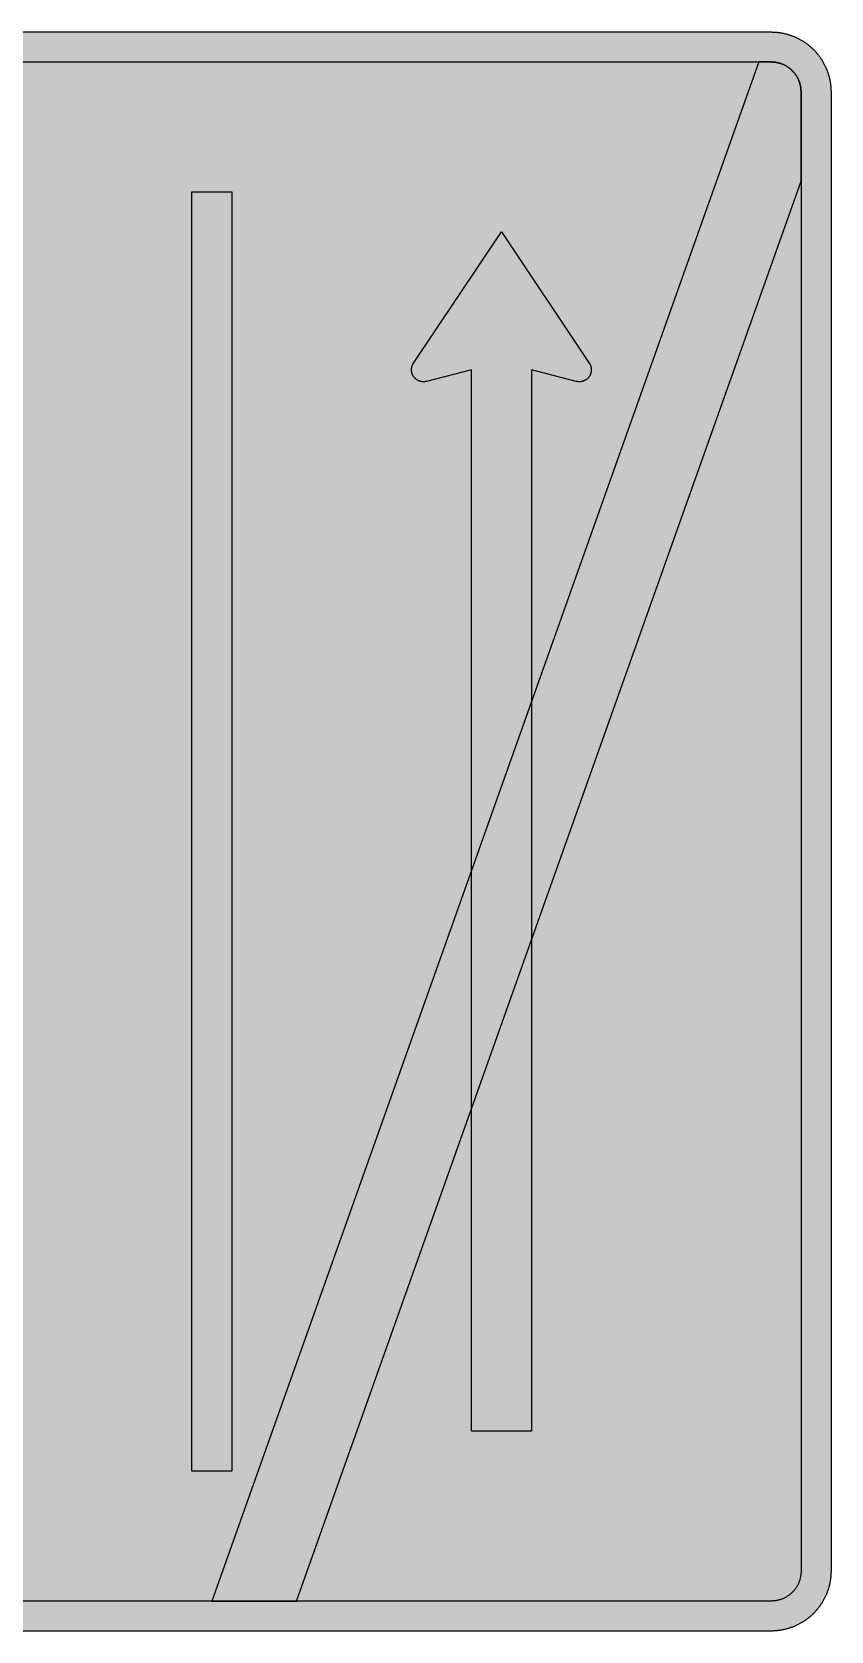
# Model space of a CAD drawing. Header units: millimetres. Extents: x 0 to 564, y 0 to 564.
# Drawn here: x 282 to 564, y 0 to 564 of the extents above; entities that cross this region are included whole.
import ezdxf

# ---------------------------------------------------------------- set-up
doc = ezdxf.new("R2010")
doc.units = ezdxf.units.MM

msp = doc.modelspace()

# ---------------------------------------------------------------- hatches: boundary and pattern name
for color, points in [(254, [(21.2189, 0.0537), (20.955, 0.0533), (20.6934, 0.0584), (20.4292, 0.066), (20.1676, 0.0787), (19.906, 0.094), (19.6469, 0.1118), (19.3853, 0.1321), (19.1262, 0.1549), (18.8671, 0.1829), (18.608, 0.2134), (18.349, 0.2464), (18.0924, 0.2845), (17.8359, 0.3251), (17.5793, 0.3683), (17.3253, 0.414), (17.0688, 0.4623), (16.8148, 0.5156), (16.5633, 0.5715), (16.3093, 0.6299), (16.0579, 0.6909), (15.809, 0.7544), (15.56, 0.823), (15.3111, 0.8941), (15.0622, 0.9677), (14.8158, 1.0439), (14.5694, 1.1227), (14.3256, 1.2065), (14.0818, 1.2903), (13.8379, 1.3792), (13.5966, 1.4707), (13.3579, 1.5672), (13.1191, 1.6637), (12.8803, 1.7628), (12.6441, 1.8669), (12.4079, 1.9736), (12.1742, 2.0803), (11.9405, 2.192), (11.7094, 2.3089), (11.4808, 2.4257), (11.2522, 2.5451), (11.0236, 2.6695), (10.7975, 2.794), (10.574, 2.9235), (10.3505, 3.0556), (10.1295, 3.1877), (9.9111, 3.3249), (9.6926, 3.4646), (9.4742, 3.6068), (9.2608, 3.7541), (9.0475, 3.9014), (8.8341, 4.0513), (8.6258, 4.2037), (8.4176, 4.3612), (8.2118, 4.5187), (8.0061, 4.6812), (7.8029, 4.8438), (7.6022, 5.0114), (7.4041, 5.1816), (7.206, 5.3518), (7.0129, 5.527), (6.8174, 5.7048), (6.6269, 5.8826), (6.4389, 6.0655), (6.2509, 6.2509), (6.0655, 6.4389), (5.8852, 6.6269), (5.7048, 6.8174), (5.527, 7.0104), (5.3518, 7.206), (5.1816, 7.4041), (5.0114, 7.6022), (4.8463, 7.8029), (4.6812, 8.0061), (4.5187, 8.2118), (4.3612, 8.4176), (4.2062, 8.6258), (4.0513, 8.8341), (3.9014, 9.0475), (3.7541, 9.2608), (3.6068, 9.4742), (3.4646, 9.6926), (3.3249, 9.9085), (3.1877, 10.1295), (3.0556, 10.3505), (2.9235, 10.574), (2.794, 10.7975), (2.6695, 11.0236), (2.5451, 11.2522), (2.4257, 11.4808), (2.3063, 11.7094), (2.192, 11.9405), (2.0803, 12.1742), (1.971, 12.4079), (1.8669, 12.6441), (1.7628, 12.8803), (1.6637, 13.1191), (1.5646, 13.3579), (1.4707, 13.5966), (1.3792, 13.8379), (1.2903, 14.0818), (1.2065, 14.3256), (1.1227, 14.5694), (1.0439, 14.8158), (0.9652, 15.0622), (0.8915, 15.3111), (0.823, 15.56), (0.7544, 15.809), (0.6883, 16.0604), (0.6274, 16.3119), (0.569, 16.5633), (0.5131, 16.8148), (0.4623, 17.0688), (0.4115, 17.3253), (0.3658, 17.5793), (0.3226, 17.8359), (0.2819, 18.0924), (0.2464, 18.3515), (0.2134, 18.608), (0.1829, 18.8671), (0.1549, 19.1262), (0.1295, 19.3878), (0.1092, 19.6469), (0.0914, 19.9085), (0.0762, 20.1701), (0.066, 20.4318), (0.0584, 20.6934), (0.0533, 20.955), (0.0508, 21.2192), (0.0522, 543.3314), (0.0533, 543.593), (0.0584, 543.8546), (0.066, 544.1188), (0.0762, 544.3804), (0.0914, 544.642), (0.1092, 544.9011), (0.1295, 545.1627), (0.1549, 545.4218), (0.1829, 545.6809), (0.2134, 545.94), (0.2464, 546.1991), (0.2819, 546.4556), (0.3226, 546.7121), (0.3658, 546.9687), (0.4115, 547.2227), (0.4623, 547.4792), (0.5131, 547.7332), (0.569, 547.9847), (0.6274, 548.2387), (0.6883, 548.4876), (0.7544, 548.7391), (0.823, 548.988), (0.8915, 549.2369), (0.9652, 549.4858), (1.0439, 549.7322), (1.1227, 549.9786), (1.2065, 550.2224), (1.2903, 550.4663), (1.3792, 550.7076), (1.4707, 550.9489), (1.5646, 551.1902), (1.6637, 551.4289), (1.7628, 551.6677), (1.8669, 551.9039), (1.971, 552.1401), (2.0803, 552.3738), (2.192, 552.6049), (2.3063, 552.8386), (2.4257, 553.0672), (2.5451, 553.2958), (2.6695, 553.5244), (2.794, 553.7505), (2.9235, 553.974), (3.0556, 554.1975), (3.1877, 554.4185), (3.3249, 554.6369), (3.4646, 554.8554), (3.6068, 555.0738), (3.7541, 555.2872), (3.9014, 555.5005), (4.0513, 555.7114), (4.2062, 555.9222), (4.3612, 556.1305), (4.5187, 556.3362), (4.6812, 556.5419), (4.8463, 556.7451), (5.0114, 556.9458), (5.1816, 557.1439), (5.3518, 557.342), (5.527, 557.5351), (5.7048, 557.7281), (5.8852, 557.9212), (6.0655, 558.1091), (6.2509, 558.2971), (6.4389, 558.4825), (6.6269, 558.6628), (6.8174, 558.8432), (7.0129, 559.021), (7.206, 559.1937), (7.4041, 559.3664), (7.6022, 559.5366), (7.8029, 559.7017), (8.0061, 559.8668), (8.2118, 560.0268), (8.4176, 560.1868), (8.6258, 560.3418), (8.8341, 560.4967), (9.0475, 560.6466), (9.2608, 560.7939), (9.4742, 560.9387), (9.6926, 561.0835), (9.9111, 561.2232), (10.1295, 561.3603), (10.3505, 561.4924), (10.574, 561.6245), (10.7975, 561.754), (11.0236, 561.8785), (11.2522, 562.0029), (11.4808, 562.1223), (11.7094, 562.2392), (11.9405, 562.356), (12.1742, 562.4678), (12.4079, 562.5744), (12.6441, 562.6811), (12.8803, 562.7853), (13.1191, 562.8843), (13.3579, 562.9834), (13.5966, 563.0774), (13.8379, 563.1688), (14.0818, 563.2577), (14.3256, 563.3415), (14.5694, 563.4253), (14.8158, 563.5041), (15.0622, 563.5803), (15.3111, 563.6539), (15.56, 563.7251), (15.809, 563.7936), (16.0579, 563.8571), (16.3093, 563.9206), (16.5633, 563.9791), (16.8148, 564.0349), (17.0688, 564.0857), (17.3253, 564.1365), (17.5793, 564.1823), (17.8359, 564.2254), (18.0924, 564.2635), (18.349, 564.3016), (18.608, 564.3347), (18.8671, 564.3651), (19.1262, 564.3931), (19.3853, 564.4185), (19.6469, 564.4388), (19.906, 564.4566), (20.1676, 564.4718), (20.4292, 564.482), (20.6934, 564.4896), (20.955, 564.4947), (21.2166, 564.4972), (543.33, 564.4981), (543.5905, 564.4947), (543.8546, 564.4896), (544.1163, 564.482), (544.3779, 564.4718), (544.6395, 564.4566), (544.9011, 564.4388), (545.1602, 564.4185), (545.4218, 564.3931), (545.6809, 564.3651), (545.94, 564.3347), (546.1965, 564.3016), (546.4556, 564.2635), (546.7121, 564.2254), (546.9687, 564.1823), (547.2227, 564.1365), (547.4767, 564.0857), (547.7307, 564.0349), (547.9847, 563.9791), (548.2361, 563.9206), (548.4876, 563.8571), (548.7391, 563.7936), (548.988, 563.7251), (549.2369, 563.6539), (549.4858, 563.5803), (549.7322, 563.5041), (549.9786, 563.4253), (550.2224, 563.3415), (550.4663, 563.2577), (550.7076, 563.1688), (550.9489, 563.0774), (551.1902, 562.9834), (551.4289, 562.8843), (551.6677, 562.7853), (551.9039, 562.6811), (552.1401, 562.5744), (552.3738, 562.4678), (552.6075, 562.356), (552.8386, 562.2392), (553.0672, 562.1223), (553.2958, 562.0029), (553.5244, 561.8785), (553.7505, 561.754), (553.974, 561.6245), (554.1975, 561.4924), (554.4185, 561.3603), (554.6369, 561.2232), (554.8554, 561.0835), (555.0738, 560.9387), (555.2872, 560.7939), (555.5005, 560.6466), (555.7139, 560.4967), (555.9222, 560.3418), (556.1305, 560.1868), (556.3362, 560.0268), (556.5419, 559.8668), (556.7451, 559.7017), (556.9458, 559.5366), (557.1439, 559.3664), (557.342, 559.1937), (557.5376, 559.021), (557.7307, 558.8432), (557.9212, 558.6628), (558.1091, 558.4825), (558.2971, 558.2971), (558.4825, 558.1091), (558.6628, 557.9212), (558.8432, 557.7281), (559.021, 557.5351), (559.1962, 557.342), (559.3664, 557.1439), (559.5366, 556.9458), (559.7017, 556.7451), (559.8668, 556.5419), (560.0294, 556.3362), (560.1868, 556.1305), (560.3418, 555.9222), (560.4967, 555.7114), (560.6466, 555.5005), (560.7939, 555.2872), (560.9387, 555.0738), (561.0835, 554.8554), (561.2232, 554.6369), (561.3603, 554.4185), (561.4924, 554.1975), (561.6245, 553.974), (561.754, 553.7505), (561.8785, 553.5244), (562.0029, 553.2958), (562.1223, 553.0672), (562.2392, 552.8386), (562.3535, 552.6049), (562.4652, 552.3738), (562.5744, 552.1401), (562.6811, 551.9039), (562.7853, 551.6677), (562.8843, 551.4289), (562.9808, 551.1902), (563.0774, 550.9489), (563.1688, 550.7076), (563.2552, 550.4663), (563.3415, 550.2224), (563.4253, 549.9786), (563.5041, 549.7322), (563.5803, 549.4858), (563.6539, 549.2369), (563.7251, 548.988), (563.7936, 548.7391), (563.8571, 548.4876), (563.9181, 548.2387), (563.9765, 547.9847), (564.0324, 547.7332), (564.0857, 547.4792), (564.134, 547.2227), (564.1797, 546.9687), (564.2229, 546.7121), (564.2635, 546.4556), (564.2991, 546.1991), (564.3347, 545.94), (564.3651, 545.6809), (564.3931, 545.4218), (564.4159, 545.1627), (564.4363, 544.9011), (564.454, 544.642), (564.4693, 544.3804), (564.482, 544.1188), (564.4896, 543.8546), (564.4947, 543.593), (564.4947, 543.3314), (564.4966, 21.2203), (564.4947, 20.955), (564.4896, 20.6934), (564.482, 20.4318), (564.4693, 20.1701), (564.454, 19.9085), (564.4363, 19.6469), (564.4159, 19.3878), (564.3931, 19.1262), (564.3651, 18.8671), (564.3347, 18.608), (564.2991, 18.3515), (564.2635, 18.0924), (564.2229, 17.8359), (564.1797, 17.5793), (564.134, 17.3253), (564.0857, 17.0688), (564.0324, 16.8148), (563.9765, 16.5633), (563.9181, 16.3119), (563.8571, 16.0604), (563.7936, 15.809), (563.7251, 15.56), (563.6539, 15.3111), (563.5803, 15.0622), (563.5041, 14.8158), (563.4253, 14.5694), (563.3415, 14.3256), (563.2552, 14.0818), (563.1688, 13.8379), (563.0774, 13.5966), (562.9808, 13.3579), (562.8843, 13.1191), (562.7853, 12.8803), (562.6811, 12.6441), (562.5744, 12.4079), (562.4652, 12.1742), (562.3535, 11.9405), (562.2392, 11.7094), (562.1223, 11.4808), (562.0029, 11.2522), (561.8785, 11.0236), (561.754, 10.7975), (561.6245, 10.574), (561.4924, 10.3505), (561.3603, 10.1295), (561.2232, 9.9085), (561.0835, 9.6926), (560.9387, 9.4742), (560.7939, 9.2608), (560.6466, 9.0475), (560.4967, 8.8341), (560.3418, 8.6258), (560.1868, 8.4176), (560.0294, 8.2118), (559.8668, 8.0061), (559.7017, 7.8029), (559.5366, 7.6022), (559.3664, 7.4041), (559.1962, 7.206), (559.021, 7.0104), (558.8432, 6.8174), (558.6628, 6.6269), (558.4825, 6.4389), (558.2971, 6.2509), (558.1091, 6.0655), (557.9212, 5.8826), (557.7307, 5.7048), (557.5376, 5.527), (557.342, 5.3518), (557.1439, 5.1816), (556.9458, 5.0114), (556.7451, 4.8438), (556.5419, 4.6812), (556.3362, 4.5187), (556.1305, 4.3612), (555.9222, 4.2037), (555.7139, 4.0513), (555.5005, 3.9014), (555.2872, 3.7541), (555.0738, 3.6068), (554.8554, 3.4646), (554.6369, 3.3249), (554.4185, 3.1877), (554.1975, 3.0556), (553.974, 2.9235), (553.7505, 2.794), (553.5244, 2.6695), (553.2958, 2.5451), (553.0672, 2.4257), (552.8386, 2.3089), (552.6075, 2.192), (552.3738, 2.0803), (552.1401, 1.9736), (551.9039, 1.8669), (551.6677, 1.7628), (551.4289, 1.6637), (551.1902, 1.5672), (550.9489, 1.4707), (550.7076, 1.3792), (550.4663, 1.2903), (550.2224, 1.2065), (549.9786, 1.1227), (549.7322, 1.0439), (549.4858, 0.9677), (549.2369, 0.8941), (548.988, 0.823), (548.7391, 0.7544), (548.4876, 0.6909), (548.2361, 0.6299), (547.9847, 0.5715), (547.7307, 0.5156), (547.4767, 0.4623), (547.2227, 0.414), (546.9687, 0.3683), (546.7121, 0.3251), (546.4556, 0.2845), (546.1965, 0.2464), (545.94, 0.2134), (545.6809, 0.1829), (545.4218, 0.1549), (545.1602, 0.1321), (544.9011, 0.1118), (544.6395, 0.094), (544.3779, 0.0787), (544.1163, 0.066), (543.8546, 0.0584), (543.5905, 0.0533), (543.3289, 0.0533)]), (144, [(21.2189, 10.637), (20.9448, 10.6401), (20.6731, 10.6502), (20.4038, 10.6655), (20.1346, 10.6909), (19.8704, 10.7213), (19.6063, 10.7569), (19.3446, 10.8001), (19.0856, 10.8509), (18.829, 10.9068), (18.5725, 10.9677), (18.321, 11.0363), (18.0696, 11.1125), (17.8232, 11.1912), (17.5793, 11.2776), (17.338, 11.369), (17.0993, 11.4681), (16.8631, 11.5697), (16.6294, 11.6789), (16.4008, 11.7932), (16.1722, 11.9126), (15.9512, 12.0371), (15.7302, 12.1666), (15.5143, 12.3038), (15.301, 12.4435), (15.0927, 12.5882), (14.8869, 12.7381), (14.6837, 12.893), (14.4856, 13.0531), (14.2926, 13.2156), (14.1021, 13.3858), (13.9167, 13.5585), (13.7338, 13.7363), (13.556, 13.9167), (13.3833, 14.1021), (13.2156, 14.2926), (13.0505, 14.4856), (12.893, 14.6837), (12.7381, 14.8869), (12.5882, 15.0927), (12.4409, 15.301), (12.3012, 15.5143), (12.1666, 15.7302), (12.0371, 15.9512), (11.9126, 16.1747), (11.7932, 16.4008), (11.6789, 16.6294), (11.5697, 16.8631), (11.4656, 17.0993), (11.369, 17.338), (11.2776, 17.5793), (11.1912, 17.8232), (11.11, 18.0721), (11.0363, 18.321), (10.9677, 18.575), (10.9042, 18.829), (10.8483, 19.0856), (10.8001, 19.3446), (10.7569, 19.6063), (10.7188, 19.8704), (10.6883, 20.1371), (10.6655, 20.4038), (10.6477, 20.6756), (10.6375, 20.9448), (10.635, 21.2192), (10.6355, 543.3314), (10.6375, 543.6032), (10.6477, 543.875), (10.6655, 544.1442), (10.6883, 544.4109), (10.7188, 544.6776), (10.7569, 544.9418), (10.8001, 545.2034), (10.8483, 545.4625), (10.9042, 545.719), (10.9677, 545.9755), (11.0363, 546.227), (11.11, 546.4759), (11.1912, 546.7248), (11.2776, 546.9687), (11.369, 547.21), (11.4656, 547.4487), (11.5697, 547.685), (11.6789, 547.9186), (11.7932, 548.1472), (11.9126, 548.3733), (12.0371, 548.5968), (12.1666, 548.8178), (12.3012, 549.0337), (12.4409, 549.2471), (12.5882, 549.4553), (12.7381, 549.6611), (12.893, 549.8643), (13.0505, 550.0624), (13.2156, 550.2554), (13.3833, 550.4459), (13.556, 550.6314), (13.7338, 550.8142), (13.9167, 550.9895), (14.1021, 551.1648), (14.2926, 551.3324), (14.4856, 551.4975), (14.6837, 551.655), (14.8869, 551.8099), (15.0927, 551.9598), (15.301, 552.1046), (15.5143, 552.2468), (15.7302, 552.3814), (15.9512, 552.511), (16.1722, 552.6354), (16.4008, 552.7548), (16.6294, 552.8691), (16.8631, 552.9783), (17.0993, 553.0825), (17.338, 553.179), (17.5793, 553.2704), (17.8232, 553.3568), (18.0696, 553.4381), (18.321, 553.5117), (18.5725, 553.5803), (18.829, 553.6413), (19.0856, 553.6997), (19.3446, 553.7479), (19.6063, 553.7911), (19.8704, 553.8292), (20.1346, 553.8597), (20.4038, 553.8826), (20.6731, 553.9003), (20.9448, 553.9105), (21.2166, 553.913), (543.33, 553.9148), (543.6006, 553.9105), (543.8724, 553.9003), (544.1442, 553.8826), (544.4109, 553.8597), (544.6776, 553.8292), (544.9418, 553.7911), (545.2034, 553.7479), (545.4625, 553.6997), (545.719, 553.6413), (545.973, 553.5803), (546.227, 553.5117), (546.4759, 553.4381), (546.7223, 553.3568), (546.9687, 553.2704), (547.21, 553.179), (547.4487, 553.0825), (547.685, 552.9783), (547.9186, 552.8691), (548.1472, 552.7548), (548.3733, 552.6354), (548.5968, 552.511), (548.8178, 552.3814), (549.0337, 552.2468), (549.2471, 552.1046), (549.4553, 551.9598), (549.6611, 551.8099), (549.8643, 551.655), (550.0599, 551.4975), (550.2554, 551.3324), (550.4459, 551.1648), (550.6314, 550.9895), (550.8117, 550.8142), (550.9895, 550.6314), (551.1622, 550.4459), (551.3324, 550.2554), (551.495, 550.0624), (551.655, 549.8643), (551.8099, 549.6611), (551.9598, 549.4553), (552.1046, 549.2471), (552.2443, 549.0337), (552.3789, 548.8178), (552.511, 548.5968), (552.6354, 548.3733), (552.7548, 548.1472), (552.8691, 547.9186), (552.9783, 547.685), (553.0799, 547.4487), (553.179, 547.21), (553.2704, 546.9687), (553.3568, 546.7248), (553.4355, 546.4759), (553.5117, 546.227), (553.5778, 545.9755), (553.6413, 545.719), (553.6971, 545.4625), (553.7479, 545.2034), (553.7911, 544.9418), (553.8267, 544.6776), (553.8572, 544.4109), (553.88, 544.1442), (553.8978, 543.875), (553.908, 543.6032), (553.913, 543.3314), (553.9133, 21.2203), (553.908, 20.9448), (553.8978, 20.6756), (553.88, 20.4038), (553.8572, 20.1371), (553.8267, 19.8704), (553.7911, 19.6063), (553.7479, 19.3446), (553.6971, 19.0856), (553.6413, 18.829), (553.5778, 18.575), (553.5117, 18.321), (553.4355, 18.0721), (553.3568, 17.8232), (553.2704, 17.5793), (553.179, 17.338), (553.0799, 17.0993), (552.9783, 16.8631), (552.8691, 16.6294), (552.7548, 16.4008), (552.6354, 16.1747), (552.511, 15.9512), (552.3789, 15.7302), (552.2443, 15.5143), (552.1046, 15.301), (551.9598, 15.0927), (551.8099, 14.8869), (551.655, 14.6837), (551.495, 14.4856), (551.3324, 14.2926), (551.1622, 14.1021), (550.9895, 13.9167), (550.8117, 13.7363), (550.6314, 13.5585), (550.4459, 13.3858), (550.2554, 13.2156), (550.0599, 13.0531), (549.8643, 12.893), (549.6611, 12.7381), (549.4553, 12.5882), (549.2471, 12.4435), (549.0337, 12.3038), (548.8178, 12.1666), (548.5968, 12.0371), (548.3733, 11.9126), (548.1472, 11.7932), (547.9186, 11.6789), (547.685, 11.5697), (547.4487, 11.4681), (547.21, 11.369), (546.9687, 11.2776), (546.7223, 11.1912), (546.4759, 11.1125), (546.227, 11.0363), (545.973, 10.9677), (545.719, 10.9068), (545.4625, 10.8509), (545.2034, 10.8001), (544.9418, 10.7569), (544.6776, 10.7213), (544.4109, 10.6909), (544.1442, 10.6655), (543.8724, 10.6502), (543.6006, 10.6401), (543.3289, 10.635)]), (22, [(345.7744, 10.637), (375.7278, 10.637), (553.9133, 511.792), (553.9133, 543.3314), (553.908, 543.6032), (553.8978, 543.875), (553.88, 544.1442), (553.8572, 544.4109), (553.8267, 544.6776), (553.7911, 544.9418), (553.7479, 545.2034), (553.6971, 545.4625), (553.6413, 545.719), (553.5778, 545.9755), (553.5117, 546.227), (553.4355, 546.4759), (553.3568, 546.7248), (553.2704, 546.9687), (553.179, 547.21), (553.0799, 547.4487), (552.9783, 547.685), (552.8691, 547.9186), (552.7548, 548.1472), (552.6354, 548.3733), (552.511, 548.5968), (552.3789, 548.8178), (552.2443, 549.0337), (552.1046, 549.2471), (551.9598, 549.4553), (551.8099, 549.6611), (551.655, 549.8643), (551.495, 550.0624), (551.3324, 550.2554), (551.1622, 550.4459), (550.9895, 550.6314), (550.8117, 550.8142), (550.6314, 550.9895), (550.4459, 551.1648), (550.2554, 551.3324), (550.0599, 551.4975), (549.8643, 551.655), (549.6611, 551.8099), (549.4553, 551.9598), (549.2471, 552.1046), (549.0337, 552.2468), (548.8178, 552.3814), (548.5968, 552.511), (548.3733, 552.6354), (548.1472, 552.7548), (547.9186, 552.8691), (547.685, 552.9783), (547.4487, 553.0825), (547.21, 553.179), (546.9687, 553.2704), (546.7223, 553.3568), (546.4759, 553.4381), (546.227, 553.5117), (545.973, 553.5803), (545.719, 553.6413), (545.4625, 553.6997), (545.2034, 553.7479), (544.9418, 553.7911), (544.6776, 553.8292), (544.4109, 553.8597), (544.1442, 553.8826), (543.8724, 553.9003), (543.6006, 553.9105), (543.3289, 553.913), (538.9368, 553.9148)]), (254, [(338.7189, 508.0536), (352.83, 508.0536), (352.83, 56.4981), (338.7189, 56.4981)]), (254, [(437.4966, 445.2592), (421.6216, 441.1592), (421.6044, 441.1548), (421.5892, 441.1497), (421.5714, 441.1447), (421.5562, 441.1421), (421.5384, 441.137), (421.5232, 441.1345), (421.5079, 441.1294), (421.4901, 441.1269), (421.4749, 441.1218), (421.4571, 441.1193), (421.4419, 441.1167), (421.4266, 441.1116), (421.4089, 441.1091), (421.3936, 441.1066), (421.3758, 441.1015), (421.3606, 441.0989), (421.3428, 441.0964), (421.3276, 441.0939), (421.3098, 441.0913), (421.2946, 441.0862), (421.2793, 441.0837), (421.2615, 441.0812), (421.2463, 441.0786), (421.2285, 441.0761), (421.2133, 441.0735), (421.1955, 441.071), (421.1803, 441.0685), (421.1625, 441.0659), (421.1472, 441.0634), (421.1295, 441.0608), (421.1142, 441.0608), (421.0964, 441.0583), (421.0787, 441.0558), (421.0634, 441.0532), (421.0456, 441.0507), (421.0304, 441.0507), (421.0126, 441.0481), (420.9974, 441.0456), (420.9796, 441.0456), (420.9644, 441.0431), (420.9466, 441.0405), (420.9313, 441.0405), (420.9136, 441.038), (420.8958, 441.038), (420.8805, 441.0354), (420.8628, 441.0354), (420.8475, 441.0329), (420.8297, 441.0329), (420.8145, 441.0329), (420.7967, 441.0304), (420.7789, 441.0304), (420.7637, 441.0304), (420.7459, 441.0278), (420.7307, 441.0278), (420.7129, 441.0278), (420.6951, 441.0278), (420.6799, 441.0253), (420.6621, 441.0253), (420.6469, 441.0253), (420.6291, 441.0253), (420.6113, 441.0253), (420.5961, 441.0253), (420.5783, 441.0253), (420.563, 441.0253), (420.4538, 441.0253), (420.3446, 441.0304), (420.2354, 441.038), (420.1287, 441.0456), (420.022, 441.0583), (419.9179, 441.0735), (419.8137, 441.0913), (419.7096, 441.1116), (419.6055, 441.132), (419.5039, 441.1574), (419.4023, 441.1853), (419.3032, 441.2158), (419.2041, 441.2463), (419.1076, 441.2818), (419.0111, 441.3174), (418.9146, 441.358), (418.8206, 441.3987), (418.7266, 441.4418), (418.6352, 441.4876), (418.5437, 441.5358), (418.4548, 441.5841), (418.3685, 441.6374), (418.2796, 441.6908), (418.1958, 441.7466), (418.1119, 441.8051), (418.0307, 441.866), (417.9494, 441.927), (417.8706, 441.9905), (417.7919, 442.0565), (417.7157, 442.1251), (417.642, 442.1937), (417.5684, 442.2648), (417.4973, 442.3359), (417.4287, 442.4121), (417.3601, 442.4883), (417.2966, 442.5645), (417.2331, 442.6433), (417.1696, 442.7245), (417.1112, 442.8058), (417.0528, 442.8896), (416.9969, 442.976), (416.941, 443.0624), (416.8902, 443.1513), (416.8394, 443.2402), (416.7911, 443.3316), (416.7454, 443.423), (416.7022, 443.5145), (416.6616, 443.611), (416.6235, 443.705), (416.5854, 443.8015), (416.5524, 443.9006), (416.5194, 443.9996), (416.4889, 444.0987), (416.4609, 444.2003), (416.4381, 444.3019), (416.4152, 444.4035), (416.3949, 444.5076), (416.3771, 444.6143), (416.3619, 444.7184), (416.3517, 444.8251), (416.3416, 444.9318), (416.3339, 445.041), (416.3289, 445.1477), (416.3289, 445.2569), (416.3289, 445.2976), (416.3289, 445.3357), (416.3314, 445.3763), (416.3314, 445.4144), (416.3339, 445.455), (416.3365, 445.4931), (416.3365, 445.5312), (416.3416, 445.5719), (416.3441, 445.61), (416.3466, 445.6481), (416.3517, 445.6887), (416.3543, 445.7268), (416.3593, 445.7649), (416.3644, 445.803), (416.3695, 445.8437), (416.3746, 445.8818), (416.3797, 445.9199), (416.3873, 445.958), (416.3949, 445.9961), (416.4, 446.0342), (416.4076, 446.0723), (416.4152, 446.1104), (416.4228, 446.1485), (416.433, 446.1866), (416.4406, 446.2247), (416.4508, 446.2628), (416.4584, 446.3009), (416.4686, 446.339), (416.4787, 446.3771), (416.4889, 446.4126), (416.5016, 446.4507), (416.5117, 446.4888), (416.5244, 446.5244), (416.5346, 446.5625), (416.5473, 446.598), (416.56, 446.6361), (416.5727, 446.6717), (416.5854, 446.7098), (416.6006, 446.7454), (416.6133, 446.7835), (416.6286, 446.819), (416.6413, 446.8546), (416.6565, 446.8901), (416.6718, 446.9257), (416.687, 446.9613), (416.7048, 446.9968), (416.72, 447.0324), (416.7353, 447.0679), (416.753, 447.1035), (416.7708, 447.1391), (416.7886, 447.1746), (416.8064, 447.2076), (416.8242, 447.2432), (416.8419, 447.2762), (416.8623, 447.3118), (416.88, 447.3448), (416.9004, 447.3804), (416.9207, 447.4134), (416.941, 447.4464), (416.9613, 447.4794), (416.9816, 447.515), (417.002, 447.548), (417.0248, 447.581), (417.0451, 447.6115), (448.08, 493.9425), (479.1149, 447.614), (479.1354, 447.581), (479.1558, 447.548), (479.1786, 447.515), (479.1989, 447.4794), (479.2193, 447.4464), (479.2396, 447.4134), (479.2599, 447.3804), (479.2777, 447.3448), (479.298, 447.3118), (479.3158, 447.2762), (479.3361, 447.2432), (479.3539, 447.2076), (479.3717, 447.1746), (479.3894, 447.1391), (479.4047, 447.1035), (479.4225, 447.0679), (479.4377, 447.0324), (479.4555, 446.9968), (479.4707, 446.9613), (479.486, 446.9257), (479.5012, 446.8901), (479.5164, 446.8546), (479.5317, 446.819), (479.5444, 446.7835), (479.5596, 446.7454), (479.5723, 446.7098), (479.585, 446.6717), (479.5977, 446.6361), (479.6104, 446.598), (479.6231, 446.5625), (479.6358, 446.5244), (479.646, 446.4888), (479.6587, 446.4507), (479.6688, 446.4126), (479.679, 446.3771), (479.6892, 446.339), (479.6993, 446.3009), (479.7069, 446.2628), (479.7171, 446.2247), (479.7247, 446.1866), (479.7349, 446.1485), (479.7425, 446.1104), (479.7501, 446.0723), (479.7577, 446.0342), (479.7628, 445.9961), (479.7704, 445.958), (479.7755, 445.9199), (479.7831, 445.8818), (479.7882, 445.8437), (479.7933, 445.803), (479.7984, 445.7649), (479.8035, 445.7268), (479.806, 445.6887), (479.8111, 445.6481), (479.8136, 445.61), (479.8162, 445.5719), (479.8187, 445.5312), (479.8212, 445.4931), (479.8238, 445.455), (479.8263, 445.4144), (479.8263, 445.3763), (479.8289, 445.3357), (479.8289, 445.2976), (479.8289, 445.2569), (479.8263, 445.1477), (479.8238, 445.041), (479.8162, 444.9318), (479.806, 444.8251), (479.7958, 444.7184), (479.7806, 444.6143), (479.7628, 444.5076), (479.7425, 444.4035), (479.7196, 444.3019), (479.6942, 444.2003), (479.6688, 444.0987), (479.6384, 443.9996), (479.6053, 443.9006), (479.5723, 443.8015), (479.5342, 443.705), (479.4961, 443.611), (479.4555, 443.5145), (479.4123, 443.423), (479.3666, 443.3316), (479.3183, 443.2402), (479.2675, 443.1513), (479.2167, 443.0624), (479.1608, 442.976), (479.105, 442.8896), (479.0491, 442.8058), (478.9881, 442.7245), (478.9272, 442.6433), (478.8611, 442.5645), (478.7976, 442.4883), (478.729, 442.4121), (478.6605, 442.3359), (478.5893, 442.2648), (478.5157, 442.1937), (478.442, 442.1251), (478.3658, 442.0565), (478.2896, 441.9905), (478.2083, 441.927), (478.1296, 441.866), (478.0458, 441.8051), (477.962, 441.7466), (477.8781, 441.6908), (477.7918, 441.6374), (477.7029, 441.5841), (477.614, 441.5358), (477.5225, 441.4876), (477.4311, 441.4418), (477.3371, 441.3987), (477.2431, 441.358), (477.1466, 441.3174), (477.0501, 441.2818), (476.9536, 441.2463), (476.8545, 441.2158), (476.7555, 441.1853), (476.6539, 441.1574), (476.5523, 441.132), (476.4481, 441.1116), (476.344, 441.0913), (476.2398, 441.0735), (476.1357, 441.0583), (476.029, 441.0456), (475.9223, 441.038), (475.8131, 441.0304), (475.7039, 441.0253), (475.5947, 441.0253), (475.5794, 441.0253), (475.5617, 441.0253), (475.5464, 441.0253), (475.5286, 441.0253), (475.5109, 441.0253), (475.4956, 441.0253), (475.4778, 441.0253), (475.4626, 441.0278), (475.4448, 441.0278), (475.427, 441.0278), (475.4118, 441.0278), (475.394, 441.0304), (475.3788, 441.0304), (475.361, 441.0304), (475.3458, 441.0329), (475.328, 441.0329), (475.3127, 441.0329), (475.295, 441.0354), (475.2772, 441.0354), (475.2619, 441.038), (475.2442, 441.038), (475.2289, 441.0405), (475.2111, 441.0405), (475.1959, 441.0431), (475.1781, 441.0456), (475.1629, 441.0456), (475.1451, 441.0481), (475.1273, 441.0507), (475.1121, 441.0507), (475.0943, 441.0532), (475.0791, 441.0558), (475.0613, 441.0583), (475.046, 441.0608), (475.0283, 441.0608), (475.013, 441.0634), (474.9952, 441.0659), (474.98, 441.0685), (474.9622, 441.071), (474.947, 441.0735), (474.9292, 441.0761), (474.914, 441.0786), (474.8962, 441.0812), (474.8809, 441.0837), (474.8632, 441.0862), (474.8479, 441.0913), (474.8301, 441.0939), (474.8149, 441.0964), (474.7971, 441.0989), (474.7819, 441.1015), (474.7666, 441.1066), (474.7489, 441.1091), (474.7336, 441.1116), (474.7158, 441.1167), (474.7006, 441.1193), (474.6828, 441.1218), (474.6676, 441.1269), (474.6498, 441.1294), (474.6346, 441.1345), (474.6193, 441.137), (474.6015, 441.1421), (474.5863, 441.1447), (474.5685, 441.1497), (474.5533, 441.1548), (474.538, 441.1574), (458.6633, 445.2592), (458.6633, 70.6092), (437.4966, 70.6092)])]:
    msp.add_hatch(color=color).paths.add_polyline_path(points)

# ---------------------------------------------------------------- linework, layer by layer
at = {"color": 254}
for points in [[(21.2166, 564.4972), (543.33, 564.4981), (543.5905, 564.4947), (543.8546, 564.4896), (544.1163, 564.482), (544.3779, 564.4718), (544.6395, 564.4566), (544.9011, 564.4388), (545.1602, 564.4185), (545.4218, 564.3931), (545.6809, 564.3651), (545.94, 564.3347), (546.1965, 564.3016), (546.4556, 564.2635), (546.7121, 564.2254), (546.9687, 564.1823), (547.2227, 564.1365), (547.4767, 564.0857), (547.7307, 564.0349), (547.9847, 563.9791), (548.2361, 563.9206), (548.4876, 563.8571), (548.7391, 563.7936), (548.988, 563.7251), (549.2369, 563.6539), (549.4858, 563.5803), (549.7322, 563.5041), (549.9786, 563.4253), (550.2224, 563.3415), (550.4663, 563.2577), (550.7076, 563.1688), (550.9489, 563.0774), (551.1902, 562.9834), (551.4289, 562.8843), (551.6677, 562.7853), (551.9039, 562.6811), (552.1401, 562.5744), (552.3738, 562.4678), (552.6075, 562.356), (552.8386, 562.2392), (553.0672, 562.1223), (553.2958, 562.0029), (553.5244, 561.8785), (553.7505, 561.754), (553.974, 561.6245), (554.1975, 561.4924), (554.4185, 561.3603), (554.6369, 561.2232), (554.8554, 561.0835), (555.0738, 560.9387), (555.2872, 560.7939), (555.5005, 560.6466), (555.7139, 560.4967), (555.9222, 560.3418), (556.1305, 560.1868), (556.3362, 560.0268), (556.5419, 559.8668), (556.7451, 559.7017), (556.9458, 559.5366), (557.1439, 559.3664), (557.342, 559.1937), (557.5376, 559.021), (557.7307, 558.8432), (557.9212, 558.6628), (558.1091, 558.4825), (558.2971, 558.2971), (558.4825, 558.1091), (558.6628, 557.9212), (558.8432, 557.7281), (559.021, 557.5351), (559.1962, 557.342), (559.3664, 557.1439), (559.5366, 556.9458), (559.7017, 556.7451), (559.8668, 556.5419), (560.0294, 556.3362), (560.1868, 556.1305), (560.3418, 555.9222), (560.4967, 555.7114), (560.6466, 555.5005), (560.7939, 555.2872), (560.9387, 555.0738), (561.0835, 554.8554), (561.2232, 554.6369), (561.3603, 554.4185), (561.4924, 554.1975), (561.6245, 553.974), (561.754, 553.7505), (561.8785, 553.5244), (562.0029, 553.2958), (562.1223, 553.0672), (562.2392, 552.8386), (562.3535, 552.6049), (562.4652, 552.3738), (562.5744, 552.1401), (562.6811, 551.9039), (562.7853, 551.6677), (562.8843, 551.4289), (562.9808, 551.1902), (563.0774, 550.9489), (563.1688, 550.7076), (563.2552, 550.4663), (563.3415, 550.2224), (563.4253, 549.9786), (563.5041, 549.7322), (563.5803, 549.4858), (563.6539, 549.2369), (563.7251, 548.988), (563.7936, 548.7391), (563.8571, 548.4876), (563.9181, 548.2387), (563.9765, 547.9847), (564.0324, 547.7332), (564.0857, 547.4792), (564.134, 547.2227), (564.1797, 546.9687), (564.2229, 546.7121), (564.2635, 546.4556), (564.2991, 546.1991), (564.3347, 545.94), (564.3651, 545.6809), (564.3931, 545.4218), (564.4159, 545.1627), (564.4363, 544.9011), (564.454, 544.642), (564.4693, 544.3804), (564.482, 544.1188), (564.4896, 543.8546), (564.4947, 543.593), (564.4947, 543.3314), (564.4966, 21.2203), (564.4947, 20.955), (564.4896, 20.6934), (564.482, 20.4318), (564.4693, 20.1701), (564.454, 19.9085), (564.4363, 19.6469), (564.4159, 19.3878), (564.3931, 19.1262), (564.3651, 18.8671), (564.3347, 18.608), (564.2991, 18.3515), (564.2635, 18.0924), (564.2229, 17.8359), (564.1797, 17.5793), (564.134, 17.3253), (564.0857, 17.0688), (564.0324, 16.8148), (563.9765, 16.5633), (563.9181, 16.3119), (563.8571, 16.0604), (563.7936, 15.809), (563.7251, 15.56), (563.6539, 15.3111), (563.5803, 15.0622), (563.5041, 14.8158), (563.4253, 14.5694), (563.3415, 14.3256), (563.2552, 14.0818), (563.1688, 13.8379), (563.0774, 13.5966), (562.9808, 13.3579), (562.8843, 13.1191), (562.7853, 12.8803), (562.6811, 12.6441), (562.5744, 12.4079), (562.4652, 12.1742), (562.3535, 11.9405), (562.2392, 11.7094), (562.1223, 11.4808), (562.0029, 11.2522), (561.8785, 11.0236), (561.754, 10.7975), (561.6245, 10.574), (561.4924, 10.3505), (561.3603, 10.1295), (561.2232, 9.9085), (561.0835, 9.6926), (560.9387, 9.4742), (560.7939, 9.2608), (560.6466, 9.0475), (560.4967, 8.8341), (560.3418, 8.6258), (560.1868, 8.4176), (560.0294, 8.2118), (559.8668, 8.0061), (559.7017, 7.8029), (559.5366, 7.6022), (559.3664, 7.4041), (559.1962, 7.206), (559.021, 7.0104), (558.8432, 6.8174), (558.6628, 6.6269), (558.4825, 6.4389), (558.2971, 6.2509), (558.1091, 6.0655), (557.9212, 5.8826), (557.7307, 5.7048), (557.5376, 5.527), (557.342, 5.3518), (557.1439, 5.1816), (556.9458, 5.0114), (556.7451, 4.8438), (556.5419, 4.6812), (556.3362, 4.5187), (556.1305, 4.3612), (555.9222, 4.2037), (555.7139, 4.0513), (555.5005, 3.9014), (555.2872, 3.7541), (555.0738, 3.6068), (554.8554, 3.4646), (554.6369, 3.3249), (554.4185, 3.1877), (554.1975, 3.0556), (553.974, 2.9235), (553.7505, 2.794), (553.5244, 2.6695), (553.2958, 2.5451), (553.0672, 2.4257), (552.8386, 2.3089), (552.6075, 2.192), (552.3738, 2.0803), (552.1401, 1.9736), (551.9039, 1.8669), (551.6677, 1.7628), (551.4289, 1.6637), (551.1902, 1.5672), (550.9489, 1.4707), (550.7076, 1.3792), (550.4663, 1.2903), (550.2224, 1.2065), (549.9786, 1.1227), (549.7322, 1.0439), (549.4858, 0.9677), (549.2369, 0.8941), (548.988, 0.823), (548.7391, 0.7544), (548.4876, 0.6909), (548.2361, 0.6299), (547.9847, 0.5715), (547.7307, 0.5156), (547.4767, 0.4623), (547.2227, 0.414), (546.9687, 0.3683), (546.7121, 0.3251), (546.4556, 0.2845), (546.1965, 0.2464), (545.94, 0.2134), (545.6809, 0.1829), (545.4218, 0.1549), (545.1602, 0.1321), (544.9011, 0.1118), (544.6395, 0.094), (544.3779, 0.0787), (544.1163, 0.066), (543.8546, 0.0584), (543.5905, 0.0533), (543.3289, 0.0533), (21.2189, 0.0537)], [(338.7189, 508.0536), (352.83, 508.0536), (352.83, 56.4981), (338.7189, 56.4981), (338.7189, 508.0536)], [(437.4966, 445.2592), (421.6216, 441.1592), (421.6044, 441.1548), (421.5892, 441.1497), (421.5714, 441.1447), (421.5562, 441.1421), (421.5384, 441.137), (421.5232, 441.1345), (421.5079, 441.1294), (421.4901, 441.1269), (421.4749, 441.1218), (421.4571, 441.1193), (421.4419, 441.1167), (421.4266, 441.1116), (421.4089, 441.1091), (421.3936, 441.1066), (421.3758, 441.1015), (421.3606, 441.0989), (421.3428, 441.0964), (421.3276, 441.0939), (421.3098, 441.0913), (421.2946, 441.0862), (421.2793, 441.0837), (421.2615, 441.0812), (421.2463, 441.0786), (421.2285, 441.0761), (421.2133, 441.0735), (421.1955, 441.071), (421.1803, 441.0685), (421.1625, 441.0659), (421.1472, 441.0634), (421.1295, 441.0608), (421.1142, 441.0608), (421.0964, 441.0583), (421.0787, 441.0558), (421.0634, 441.0532), (421.0456, 441.0507), (421.0304, 441.0507), (421.0126, 441.0481), (420.9974, 441.0456), (420.9796, 441.0456), (420.9644, 441.0431), (420.9466, 441.0405), (420.9313, 441.0405), (420.9136, 441.038), (420.8958, 441.038), (420.8805, 441.0354), (420.8628, 441.0354), (420.8475, 441.0329), (420.8297, 441.0329), (420.8145, 441.0329), (420.7967, 441.0304), (420.7789, 441.0304), (420.7637, 441.0304), (420.7459, 441.0278), (420.7307, 441.0278), (420.7129, 441.0278), (420.6951, 441.0278), (420.6799, 441.0253), (420.6621, 441.0253), (420.6469, 441.0253), (420.6291, 441.0253), (420.6113, 441.0253), (420.5961, 441.0253), (420.5783, 441.0253), (420.563, 441.0253), (420.4538, 441.0253), (420.3446, 441.0304), (420.2354, 441.038), (420.1287, 441.0456), (420.022, 441.0583), (419.9179, 441.0735), (419.8137, 441.0913), (419.7096, 441.1116), (419.6055, 441.132), (419.5039, 441.1574), (419.4023, 441.1853), (419.3032, 441.2158), (419.2041, 441.2463), (419.1076, 441.2818), (419.0111, 441.3174), (418.9146, 441.358), (418.8206, 441.3987), (418.7266, 441.4418), (418.6352, 441.4876), (418.5437, 441.5358), (418.4548, 441.5841), (418.3685, 441.6374), (418.2796, 441.6908), (418.1958, 441.7466), (418.1119, 441.8051), (418.0307, 441.866), (417.9494, 441.927), (417.8706, 441.9905), (417.7919, 442.0565), (417.7157, 442.1251), (417.642, 442.1937), (417.5684, 442.2648), (417.4973, 442.3359), (417.4287, 442.4121), (417.3601, 442.4883), (417.2966, 442.5645), (417.2331, 442.6433), (417.1696, 442.7245), (417.1112, 442.8058), (417.0528, 442.8896), (416.9969, 442.976), (416.941, 443.0624), (416.8902, 443.1513), (416.8394, 443.2402), (416.7911, 443.3316), (416.7454, 443.423), (416.7022, 443.5145), (416.6616, 443.611), (416.6235, 443.705), (416.5854, 443.8015), (416.5524, 443.9006), (416.5194, 443.9996), (416.4889, 444.0987), (416.4609, 444.2003), (416.4381, 444.3019), (416.4152, 444.4035), (416.3949, 444.5076), (416.3771, 444.6143), (416.3619, 444.7184), (416.3517, 444.8251), (416.3416, 444.9318), (416.3339, 445.041), (416.3289, 445.1477), (416.3289, 445.2569), (416.3289, 445.2976), (416.3289, 445.3357), (416.3314, 445.3763), (416.3314, 445.4144), (416.3339, 445.455), (416.3365, 445.4931), (416.3365, 445.5312), (416.3416, 445.5719), (416.3441, 445.61), (416.3466, 445.6481), (416.3517, 445.6887), (416.3543, 445.7268), (416.3593, 445.7649), (416.3644, 445.803), (416.3695, 445.8437), (416.3746, 445.8818), (416.3797, 445.9199), (416.3873, 445.958), (416.3949, 445.9961), (416.4, 446.0342), (416.4076, 446.0723), (416.4152, 446.1104), (416.4228, 446.1485), (416.433, 446.1866), (416.4406, 446.2247), (416.4508, 446.2628), (416.4584, 446.3009), (416.4686, 446.339), (416.4787, 446.3771), (416.4889, 446.4126), (416.5016, 446.4507), (416.5117, 446.4888), (416.5244, 446.5244), (416.5346, 446.5625), (416.5473, 446.598), (416.56, 446.6361), (416.5727, 446.6717), (416.5854, 446.7098), (416.6006, 446.7454), (416.6133, 446.7835), (416.6286, 446.819), (416.6413, 446.8546), (416.6565, 446.8901), (416.6718, 446.9257), (416.687, 446.9613), (416.7048, 446.9968), (416.72, 447.0324), (416.7353, 447.0679), (416.753, 447.1035), (416.7708, 447.1391), (416.7886, 447.1746), (416.8064, 447.2076), (416.8242, 447.2432), (416.8419, 447.2762), (416.8623, 447.3118), (416.88, 447.3448), (416.9004, 447.3804), (416.9207, 447.4134), (416.941, 447.4464), (416.9613, 447.4794), (416.9816, 447.515), (417.002, 447.548), (417.0248, 447.581), (417.0451, 447.6115), (448.08, 493.9425), (479.1149, 447.614), (479.1354, 447.581), (479.1558, 447.548), (479.1786, 447.515), (479.1989, 447.4794), (479.2193, 447.4464), (479.2396, 447.4134), (479.2599, 447.3804), (479.2777, 447.3448), (479.298, 447.3118), (479.3158, 447.2762), (479.3361, 447.2432), (479.3539, 447.2076), (479.3717, 447.1746), (479.3894, 447.1391), (479.4047, 447.1035), (479.4225, 447.0679), (479.4377, 447.0324), (479.4555, 446.9968), (479.4707, 446.9613), (479.486, 446.9257), (479.5012, 446.8901), (479.5164, 446.8546), (479.5317, 446.819), (479.5444, 446.7835), (479.5596, 446.7454), (479.5723, 446.7098), (479.585, 446.6717), (479.5977, 446.6361), (479.6104, 446.598), (479.6231, 446.5625), (479.6358, 446.5244), (479.646, 446.4888), (479.6587, 446.4507), (479.6688, 446.4126), (479.679, 446.3771), (479.6892, 446.339), (479.6993, 446.3009), (479.7069, 446.2628), (479.7171, 446.2247), (479.7247, 446.1866), (479.7349, 446.1485), (479.7425, 446.1104), (479.7501, 446.0723), (479.7577, 446.0342), (479.7628, 445.9961), (479.7704, 445.958), (479.7755, 445.9199), (479.7831, 445.8818), (479.7882, 445.8437), (479.7933, 445.803), (479.7984, 445.7649), (479.8035, 445.7268), (479.806, 445.6887), (479.8111, 445.6481), (479.8136, 445.61), (479.8162, 445.5719), (479.8187, 445.5312), (479.8212, 445.4931), (479.8238, 445.455), (479.8263, 445.4144), (479.8263, 445.3763), (479.8289, 445.3357), (479.8289, 445.2976), (479.8289, 445.2569), (479.8263, 445.1477), (479.8238, 445.041), (479.8162, 444.9318), (479.806, 444.8251), (479.7958, 444.7184), (479.7806, 444.6143), (479.7628, 444.5076), (479.7425, 444.4035), (479.7196, 444.3019), (479.6942, 444.2003), (479.6688, 444.0987), (479.6384, 443.9996), (479.6053, 443.9006), (479.5723, 443.8015), (479.5342, 443.705), (479.4961, 443.611), (479.4555, 443.5145), (479.4123, 443.423), (479.3666, 443.3316), (479.3183, 443.2402), (479.2675, 443.1513), (479.2167, 443.0624), (479.1608, 442.976), (479.105, 442.8896), (479.0491, 442.8058), (478.9881, 442.7245), (478.9272, 442.6433), (478.8611, 442.5645), (478.7976, 442.4883), (478.729, 442.4121), (478.6605, 442.3359), (478.5893, 442.2648), (478.5157, 442.1937), (478.442, 442.1251), (478.3658, 442.0565), (478.2896, 441.9905), (478.2083, 441.927), (478.1296, 441.866), (478.0458, 441.8051), (477.962, 441.7466), (477.8781, 441.6908), (477.7918, 441.6374), (477.7029, 441.5841), (477.614, 441.5358), (477.5225, 441.4876), (477.4311, 441.4418), (477.3371, 441.3987), (477.2431, 441.358), (477.1466, 441.3174), (477.0501, 441.2818), (476.9536, 441.2463), (476.8545, 441.2158), (476.7555, 441.1853), (476.6539, 441.1574), (476.5523, 441.132), (476.4481, 441.1116), (476.344, 441.0913), (476.2398, 441.0735), (476.1357, 441.0583), (476.029, 441.0456), (475.9223, 441.038), (475.8131, 441.0304), (475.7039, 441.0253), (475.5947, 441.0253), (475.5794, 441.0253), (475.5617, 441.0253), (475.5464, 441.0253), (475.5286, 441.0253), (475.5109, 441.0253), (475.4956, 441.0253), (475.4778, 441.0253), (475.4626, 441.0278), (475.4448, 441.0278), (475.427, 441.0278), (475.4118, 441.0278), (475.394, 441.0304), (475.3788, 441.0304), (475.361, 441.0304), (475.3458, 441.0329), (475.328, 441.0329), (475.3127, 441.0329), (475.295, 441.0354), (475.2772, 441.0354), (475.2619, 441.038), (475.2442, 441.038), (475.2289, 441.0405), (475.2111, 441.0405), (475.1959, 441.0431), (475.1781, 441.0456), (475.1629, 441.0456), (475.1451, 441.0481), (475.1273, 441.0507), (475.1121, 441.0507), (475.0943, 441.0532), (475.0791, 441.0558), (475.0613, 441.0583), (475.046, 441.0608), (475.0283, 441.0608), (475.013, 441.0634), (474.9952, 441.0659), (474.98, 441.0685), (474.9622, 441.071), (474.947, 441.0735), (474.9292, 441.0761), (474.914, 441.0786), (474.8962, 441.0812), (474.8809, 441.0837), (474.8632, 441.0862), (474.8479, 441.0913), (474.8301, 441.0939), (474.8149, 441.0964), (474.7971, 441.0989), (474.7819, 441.1015), (474.7666, 441.1066), (474.7489, 441.1091), (474.7336, 441.1116), (474.7158, 441.1167), (474.7006, 441.1193), (474.6828, 441.1218), (474.6676, 441.1269), (474.6498, 441.1294), (474.6346, 441.1345), (474.6193, 441.137), (474.6015, 441.1421), (474.5863, 441.1447), (474.5685, 441.1497), (474.5533, 441.1548), (474.538, 441.1574), (458.6633, 445.2592), (458.6633, 70.6092), (437.4966, 70.6092), (437.4966, 445.2592)]]:
    msp.add_lwpolyline(points, dxfattribs=at)
at = {"color": 144}
msp.add_lwpolyline([(21.2166, 553.913), (543.33, 553.9148), (543.6006, 553.9105), (543.8724, 553.9003), (544.1442, 553.8826), (544.4109, 553.8597), (544.6776, 553.8292), (544.9418, 553.7911), (545.2034, 553.7479), (545.4625, 553.6997), (545.719, 553.6413), (545.973, 553.5803), (546.227, 553.5117), (546.4759, 553.4381), (546.7223, 553.3568), (546.9687, 553.2704), (547.21, 553.179), (547.4487, 553.0825), (547.685, 552.9783), (547.9186, 552.8691), (548.1472, 552.7548), (548.3733, 552.6354), (548.5968, 552.511), (548.8178, 552.3814), (549.0337, 552.2468), (549.2471, 552.1046), (549.4553, 551.9598), (549.6611, 551.8099), (549.8643, 551.655), (550.0599, 551.4975), (550.2554, 551.3324), (550.4459, 551.1648), (550.6314, 550.9895), (550.8117, 550.8142), (550.9895, 550.6314), (551.1622, 550.4459), (551.3324, 550.2554), (551.495, 550.0624), (551.655, 549.8643), (551.8099, 549.6611), (551.9598, 549.4553), (552.1046, 549.2471), (552.2443, 549.0337), (552.3789, 548.8178), (552.511, 548.5968), (552.6354, 548.3733), (552.7548, 548.1472), (552.8691, 547.9186), (552.9783, 547.685), (553.0799, 547.4487), (553.179, 547.21), (553.2704, 546.9687), (553.3568, 546.7248), (553.4355, 546.4759), (553.5117, 546.227), (553.5778, 545.9755), (553.6413, 545.719), (553.6971, 545.4625), (553.7479, 545.2034), (553.7911, 544.9418), (553.8267, 544.6776), (553.8572, 544.4109), (553.88, 544.1442), (553.8978, 543.875), (553.908, 543.6032), (553.913, 543.3314), (553.9133, 21.2203), (553.908, 20.9448), (553.8978, 20.6756), (553.88, 20.4038), (553.8572, 20.1371), (553.8267, 19.8704), (553.7911, 19.6063), (553.7479, 19.3446), (553.6971, 19.0856), (553.6413, 18.829), (553.5778, 18.575), (553.5117, 18.321), (553.4355, 18.0721), (553.3568, 17.8232), (553.2704, 17.5793), (553.179, 17.338), (553.0799, 17.0993), (552.9783, 16.8631), (552.8691, 16.6294), (552.7548, 16.4008), (552.6354, 16.1747), (552.511, 15.9512), (552.3789, 15.7302), (552.2443, 15.5143), (552.1046, 15.301), (551.9598, 15.0927), (551.8099, 14.8869), (551.655, 14.6837), (551.495, 14.4856), (551.3324, 14.2926), (551.1622, 14.1021), (550.9895, 13.9167), (550.8117, 13.7363), (550.6314, 13.5585), (550.4459, 13.3858), (550.2554, 13.2156), (550.0599, 13.0531), (549.8643, 12.893), (549.6611, 12.7381), (549.4553, 12.5882), (549.2471, 12.4435), (549.0337, 12.3038), (548.8178, 12.1666), (548.5968, 12.0371), (548.3733, 11.9126), (548.1472, 11.7932), (547.9186, 11.6789), (547.685, 11.5697), (547.4487, 11.4681), (547.21, 11.369), (546.9687, 11.2776), (546.7223, 11.1912), (546.4759, 11.1125), (546.227, 11.0363), (545.973, 10.9677), (545.719, 10.9068), (545.4625, 10.8509), (545.2034, 10.8001), (544.9418, 10.7569), (544.6776, 10.7213), (544.4109, 10.6909), (544.1442, 10.6655), (543.8724, 10.6502), (543.6006, 10.6401), (543.3289, 10.635), (21.2189, 10.637)], dxfattribs=at)
at = {"color": 22}
msp.add_lwpolyline([(345.7744, 10.637), (375.7278, 10.637), (553.9133, 511.792), (553.9133, 543.3314), (553.908, 543.6032), (553.8978, 543.875), (553.88, 544.1442), (553.8572, 544.4109), (553.8267, 544.6776), (553.7911, 544.9418), (553.7479, 545.2034), (553.6971, 545.4625), (553.6413, 545.719), (553.5778, 545.9755), (553.5117, 546.227), (553.4355, 546.4759), (553.3568, 546.7248), (553.2704, 546.9687), (553.179, 547.21), (553.0799, 547.4487), (552.9783, 547.685), (552.8691, 547.9186), (552.7548, 548.1472), (552.6354, 548.3733), (552.511, 548.5968), (552.3789, 548.8178), (552.2443, 549.0337), (552.1046, 549.2471), (551.9598, 549.4553), (551.8099, 549.6611), (551.655, 549.8643), (551.495, 550.0624), (551.3324, 550.2554), (551.1622, 550.4459), (550.9895, 550.6314), (550.8117, 550.8142), (550.6314, 550.9895), (550.4459, 551.1648), (550.2554, 551.3324), (550.0599, 551.4975), (549.8643, 551.655), (549.6611, 551.8099), (549.4553, 551.9598), (549.2471, 552.1046), (549.0337, 552.2468), (548.8178, 552.3814), (548.5968, 552.511), (548.3733, 552.6354), (548.1472, 552.7548), (547.9186, 552.8691), (547.685, 552.9783), (547.4487, 553.0825), (547.21, 553.179), (546.9687, 553.2704), (546.7223, 553.3568), (546.4759, 553.4381), (546.227, 553.5117), (545.973, 553.5803), (545.719, 553.6413), (545.4625, 553.6997), (545.2034, 553.7479), (544.9418, 553.7911), (544.6776, 553.8292), (544.4109, 553.8597), (544.1442, 553.8826), (543.8724, 553.9003), (543.6006, 553.9105), (543.3289, 553.913), (538.9368, 553.9148), (345.7744, 10.637)], dxfattribs=at)

doc.saveas('drawing.dxf')
